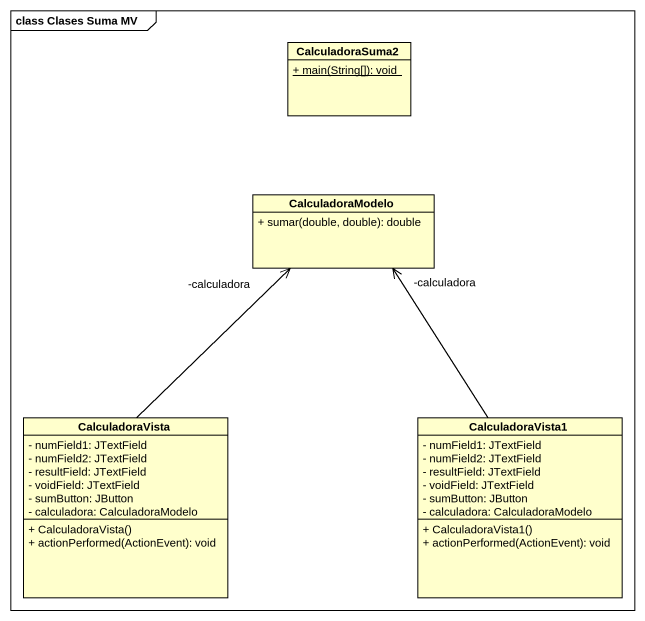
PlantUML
@startuml
mainframe class Clases Suma MV
hide circle
hide empty members
skinparam classAttributeIconSize 0
class CalculadoraSuma2 {
  {static} + main(String[]): void
}
class CalculadoraModelo {
  + sumar(double, double): double
}
class CalculadoraVista {
  - numField1: JTextField
  - numField2: JTextField
  - resultField: JTextField
  - voidField: JTextField
  - sumButton: JButton
  - calculadora: CalculadoraModelo
  + CalculadoraVista()
  + actionPerformed(ActionEvent): void
}
class CalculadoraVista1 {
  - numField1: JTextField
  - numField2: JTextField
  - resultField: JTextField
  - voidField: JTextField
  - sumButton: JButton
  - calculadora: CalculadoraModelo
  + CalculadoraVista1()
  + actionPerformed(ActionEvent): void
}
CalculadoraVista -up-> "-calculadora" CalculadoraModelo
CalculadoraVista1 -up-> "-calculadora" CalculadoraModelo
@enduml
